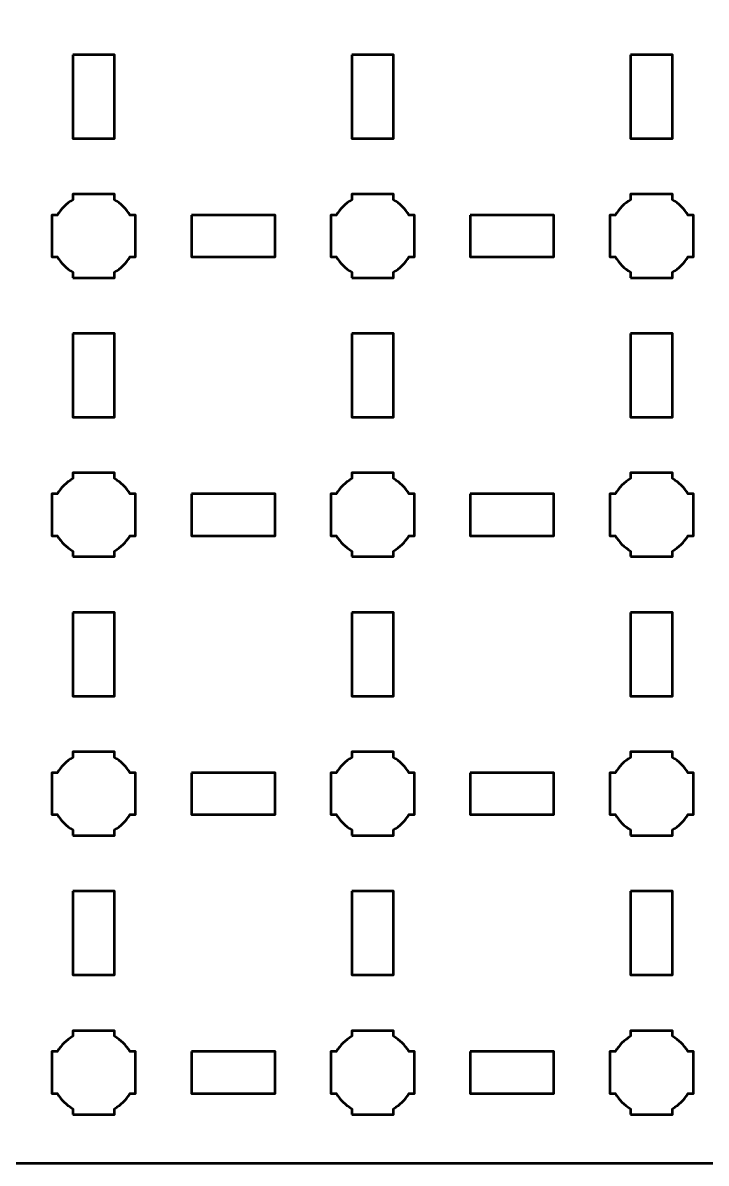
# Model space of a CAD drawing. Header units: centimetres. Extents: x -19.6 to 19.7, y -17.7 to 17.7.
# Drawn here: x 10.49 to 15.39, y -17.65 to -9.47 of the extents above; entities that cross this region are included whole.
import ezdxf

# ---------------------------------------------------------------- set-up
doc = ezdxf.new("R2010")
doc.units = ezdxf.units.CM
doc.header["$MEASUREMENT"] = 0
doc.layers.add('Layer 1', color=7, linetype='Continuous')

msp = doc.modelspace()

# ---------------------------------------------------------------- linework, layer by layer
at = {"layer": 'Layer 1', "lineweight": 53}
for points, knots in [([(-19.14991, 17.65006), (-19.14991, 17.65006), (19.15005, 17.65006), (19.15005, 17.65006), (19.15005, 17.65006), (19.42701, 17.65006), (19.65001, 17.42696), (19.65001, 17.14996), (19.65001, 17.14996), (19.65001, 17.14996), (19.65001, -17.14995), (19.65001, -17.14995), (19.65001, -17.14995), (19.65001, -17.42692), (19.42701, -17.65005), (19.15005, -17.65005), (19.15005, -17.65005), (19.15005, -17.65005), (-19.14991, -17.65005), (-19.14991, -17.65005), (-19.14991, -17.65005), (-19.42691, -17.65005), (-19.65, -17.42692), (-19.65, -17.14995), (-19.65, -17.14995), (-19.65, -17.14995), (-19.65, 17.14996), (-19.65, 17.14996), (-19.65, 17.14996), (-19.65, 17.42696), (-19.42691, 17.65006), (-19.14991, 17.65006)], [0, 0, 0, 0, 0.125, 0.125, 0.125, 0.125, 0.25, 0.25, 0.25, 0.25, 0.375, 0.375, 0.375, 0.375, 0.5, 0.5, 0.5, 0.5, 0.625, 0.625, 0.625, 0.625, 0.75, 0.75, 0.75, 0.75, 0.875, 0.875, 0.875, 0.875, 1, 1, 1, 1]), ([(10.84996, -9.69999), (10.84996, -9.69999), (11.14997, -9.69999), (11.14997, -9.69999), (11.14997, -9.69999), (11.14997, -9.69999), (11.14997, -10.29999), (11.14997, -10.29999), (11.14997, -10.29999), (11.14997, -10.29999), (10.84996, -10.29999), (10.84996, -10.29999), (10.84996, -10.29999), (10.84996, -10.29999), (10.84996, -9.69999), (10.84996, -9.69999)], [0, 0, 0, 0, 0.25, 0.25, 0.25, 0.25, 0.5, 0.5, 0.5, 0.5, 0.75, 0.75, 0.75, 0.75, 1, 1, 1, 1]), ([(12.85007, -9.69999), (12.85007, -9.69999), (13.15007, -9.69999), (13.15007, -9.69999), (13.15007, -9.69999), (13.15007, -9.69999), (13.15007, -10.29999), (13.15007, -10.29999), (13.15007, -10.29999), (13.15007, -10.29999), (12.85007, -10.29999), (12.85007, -10.29999), (12.85007, -10.29999), (12.85007, -10.29999), (12.85007, -9.69999), (12.85007, -9.69999)], [0, 0, 0, 0, 0.25, 0.25, 0.25, 0.25, 0.5, 0.5, 0.5, 0.5, 0.75, 0.75, 0.75, 0.75, 1, 1, 1, 1]), ([(14.85001, -9.69999), (14.85001, -9.69999), (15.15001, -9.69999), (15.15001, -9.69999), (15.15001, -9.69999), (15.15001, -9.69999), (15.15001, -10.29999), (15.15001, -10.29999), (15.15001, -10.29999), (15.15001, -10.29999), (14.85001, -10.29999), (14.85001, -10.29999), (14.85001, -10.29999), (14.85001, -10.29999), (14.85001, -9.69999), (14.85001, -9.69999)], [0, 0, 0, 0, 0.25, 0.25, 0.25, 0.25, 0.5, 0.5, 0.5, 0.5, 0.75, 0.75, 0.75, 0.75, 1, 1, 1, 1]), ([(10.84996, -11.29991), (10.84996, -11.29991), (10.84996, -11.2598), (10.84996, -11.2598), (10.84996, -11.2598), (10.80449, -11.23348), (10.76646, -11.19545), (10.74014, -11.14998), (10.74014, -11.14998), (10.74014, -11.14998), (10.70003, -11.14998), (10.70003, -11.14998), (10.70003, -11.14998), (10.70003, -11.14998), (10.70003, -10.9999), (10.70003, -10.9999), (10.70003, -10.9999), (10.70003, -10.9999), (10.70003, -10.84997), (10.70003, -10.84997), (10.70003, -10.84997), (10.70003, -10.84997), (10.74014, -10.84997), (10.74014, -10.84997), (10.74014, -10.84997), (10.76646, -10.80436), (10.80449, -10.76647), (10.84996, -10.74015), (10.84996, -10.74015), (10.84996, -10.74015), (10.84996, -10.6999), (10.84996, -10.6999), (10.84996, -10.6999), (10.84996, -10.6999), (11.00004, -10.6999), (11.00004, -10.6999), (11.00004, -10.6999), (11.00004, -10.6999), (11.14997, -10.6999), (11.14997, -10.6999), (11.14997, -10.6999), (11.14997, -10.6999), (11.14997, -10.74015), (11.14997, -10.74015), (11.14997, -10.74015), (11.19544, -10.76647), (11.23347, -10.80436), (11.25979, -10.84997), (11.25979, -10.84997), (11.25979, -10.84997), (11.30004, -10.84997), (11.30004, -10.84997), (11.30004, -10.84997), (11.30004, -10.84997), (11.30004, -10.9999), (11.30004, -10.9999), (11.30004, -10.9999), (11.30004, -10.9999), (11.30004, -11.14998), (11.30004, -11.14998), (11.30004, -11.14998), (11.30004, -11.14998), (11.25979, -11.14998), (11.25979, -11.14998), (11.25979, -11.14998), (11.23347, -11.19545), (11.19544, -11.23348), (11.14997, -11.2598), (11.14997, -11.2598), (11.14997, -11.2598), (11.14997, -11.29991), (11.14997, -11.29991), (11.14997, -11.29991), (11.14997, -11.29991), (11.00004, -11.29991), (11.00004, -11.29991), (11.00004, -11.29991), (11.00004, -11.29991), (10.84996, -11.29991), (10.84996, -11.29991)], [0, 0, 0, 0, 0.05, 0.05, 0.05, 0.05, 0.1, 0.1, 0.1, 0.1, 0.15, 0.15, 0.15, 0.15, 0.2, 0.2, 0.2, 0.2, 0.25, 0.25, 0.25, 0.25, 0.3, 0.3, 0.3, 0.3, 0.35, 0.35, 0.35, 0.35, 0.4, 0.4, 0.4, 0.4, 0.45, 0.45, 0.45, 0.45, 0.5, 0.5, 0.5, 0.5, 0.55, 0.55, 0.55, 0.55, 0.6, 0.6, 0.6, 0.6, 0.65, 0.65, 0.65, 0.65, 0.7, 0.7, 0.7, 0.7, 0.75, 0.75, 0.75, 0.75, 0.8, 0.8, 0.8, 0.8, 0.85, 0.85, 0.85, 0.85, 0.9, 0.9, 0.9, 0.9, 0.95, 0.95, 0.95, 0.95, 1, 1, 1, 1]), ([(12.84993, -11.29991), (12.84993, -11.29991), (12.84993, -11.2598), (12.84993, -11.2598), (12.84993, -11.2598), (12.80446, -11.23348), (12.76653, -11.19545), (12.74008, -11.14998), (12.74008, -11.14998), (12.74008, -11.14998), (12.7, -11.14998), (12.7, -11.14998), (12.7, -11.14998), (12.7, -11.14998), (12.7, -10.9999), (12.7, -10.9999), (12.7, -10.9999), (12.7, -10.9999), (12.7, -10.84997), (12.7, -10.84997), (12.7, -10.84997), (12.7, -10.84997), (12.74008, -10.84997), (12.74008, -10.84997), (12.74008, -10.84997), (12.76653, -10.80436), (12.80446, -10.76647), (12.84993, -10.74015), (12.84993, -10.74015), (12.84993, -10.74015), (12.84993, -10.6999), (12.84993, -10.6999), (12.84993, -10.6999), (12.84993, -10.6999), (13, -10.6999), (13, -10.6999), (13, -10.6999), (13, -10.6999), (13.14993, -10.6999), (13.14993, -10.6999), (13.14993, -10.6999), (13.14993, -10.6999), (13.14993, -10.74015), (13.14993, -10.74015), (13.14993, -10.74015), (13.19555, -10.76647), (13.23344, -10.80436), (13.25975, -10.84997), (13.25975, -10.84997), (13.25975, -10.84997), (13.30001, -10.84997), (13.30001, -10.84997), (13.30001, -10.84997), (13.30001, -10.84997), (13.30001, -10.9999), (13.30001, -10.9999), (13.30001, -10.9999), (13.30001, -10.9999), (13.30001, -11.14998), (13.30001, -11.14998), (13.30001, -11.14998), (13.30001, -11.14998), (13.25975, -11.14998), (13.25975, -11.14998), (13.25975, -11.14998), (13.23344, -11.19545), (13.19555, -11.23348), (13.14993, -11.2598), (13.14993, -11.2598), (13.14993, -11.2598), (13.14993, -11.29991), (13.14993, -11.29991), (13.14993, -11.29991), (13.14993, -11.29991), (13, -11.29991), (13, -11.29991), (13, -11.29991), (13, -11.29991), (12.84993, -11.29991), (12.84993, -11.29991)], [0, 0, 0, 0, 0.05, 0.05, 0.05, 0.05, 0.1, 0.1, 0.1, 0.1, 0.15, 0.15, 0.15, 0.15, 0.2, 0.2, 0.2, 0.2, 0.25, 0.25, 0.25, 0.25, 0.3, 0.3, 0.3, 0.3, 0.35, 0.35, 0.35, 0.35, 0.4, 0.4, 0.4, 0.4, 0.45, 0.45, 0.45, 0.45, 0.5, 0.5, 0.5, 0.5, 0.55, 0.55, 0.55, 0.55, 0.6, 0.6, 0.6, 0.6, 0.65, 0.65, 0.65, 0.65, 0.7, 0.7, 0.7, 0.7, 0.75, 0.75, 0.75, 0.75, 0.8, 0.8, 0.8, 0.8, 0.85, 0.85, 0.85, 0.85, 0.9, 0.9, 0.9, 0.9, 0.95, 0.95, 0.95, 0.95, 1, 1, 1, 1]), ([(14.85001, -11.29991), (14.85001, -11.29991), (14.85001, -11.2598), (14.85001, -11.2598), (14.85001, -11.2598), (14.80439, -11.23348), (14.7665, -11.19545), (14.74019, -11.14998), (14.74019, -11.14998), (14.74019, -11.14998), (14.69993, -11.14998), (14.69993, -11.14998), (14.69993, -11.14998), (14.69993, -11.14998), (14.69993, -10.9999), (14.69993, -10.9999), (14.69993, -10.9999), (14.69993, -10.9999), (14.69993, -10.84997), (14.69993, -10.84997), (14.69993, -10.84997), (14.69993, -10.84997), (14.74019, -10.84997), (14.74019, -10.84997), (14.74019, -10.84997), (14.7665, -10.80436), (14.80439, -10.76647), (14.85001, -10.74015), (14.85001, -10.74015), (14.85001, -10.74015), (14.85001, -10.6999), (14.85001, -10.6999), (14.85001, -10.6999), (14.85001, -10.6999), (14.99994, -10.6999), (14.99994, -10.6999), (14.99994, -10.6999), (14.99994, -10.6999), (15.15001, -10.6999), (15.15001, -10.6999), (15.15001, -10.6999), (15.15001, -10.6999), (15.15001, -10.74015), (15.15001, -10.74015), (15.15001, -10.74015), (15.19548, -10.76647), (15.23351, -10.80436), (15.25983, -10.84997), (15.25983, -10.84997), (15.25983, -10.84997), (15.29994, -10.84997), (15.29994, -10.84997), (15.29994, -10.84997), (15.29994, -10.84997), (15.29994, -10.9999), (15.29994, -10.9999), (15.29994, -10.9999), (15.29994, -10.9999), (15.29994, -11.14998), (15.29994, -11.14998), (15.29994, -11.14998), (15.29994, -11.14998), (15.25983, -11.14998), (15.25983, -11.14998), (15.25983, -11.14998), (15.23351, -11.19545), (15.19548, -11.23348), (15.15001, -11.2598), (15.15001, -11.2598), (15.15001, -11.2598), (15.15001, -11.29991), (15.15001, -11.29991), (15.15001, -11.29991), (15.15001, -11.29991), (14.99994, -11.29991), (14.99994, -11.29991), (14.99994, -11.29991), (14.99994, -11.29991), (14.85001, -11.29991), (14.85001, -11.29991)], [0, 0, 0, 0, 0.05, 0.05, 0.05, 0.05, 0.1, 0.1, 0.1, 0.1, 0.15, 0.15, 0.15, 0.15, 0.2, 0.2, 0.2, 0.2, 0.25, 0.25, 0.25, 0.25, 0.3, 0.3, 0.3, 0.3, 0.35, 0.35, 0.35, 0.35, 0.4, 0.4, 0.4, 0.4, 0.45, 0.45, 0.45, 0.45, 0.5, 0.5, 0.5, 0.5, 0.55, 0.55, 0.55, 0.55, 0.6, 0.6, 0.6, 0.6, 0.65, 0.65, 0.65, 0.65, 0.7, 0.7, 0.7, 0.7, 0.75, 0.75, 0.75, 0.75, 0.8, 0.8, 0.8, 0.8, 0.85, 0.85, 0.85, 0.85, 0.9, 0.9, 0.9, 0.9, 0.95, 0.95, 0.95, 0.95, 1, 1, 1, 1]), ([(11.70009, -10.84997), (11.70009, -10.84997), (12.30009, -10.84997), (12.30009, -10.84997), (12.30009, -10.84997), (12.30009, -10.84997), (12.30009, -11.14998), (12.30009, -11.14998), (12.30009, -11.14998), (12.30009, -11.14998), (11.70009, -11.14998), (11.70009, -11.14998), (11.70009, -11.14998), (11.70009, -11.14998), (11.70009, -10.84997), (11.70009, -10.84997)], [0, 0, 0, 0, 0.25, 0.25, 0.25, 0.25, 0.5, 0.5, 0.5, 0.5, 0.75, 0.75, 0.75, 0.75, 1, 1, 1, 1]), ([(13.70002, -10.84997), (13.70002, -10.84997), (14.30002, -10.84997), (14.30002, -10.84997), (14.30002, -10.84997), (14.30002, -10.84997), (14.30002, -11.14998), (14.30002, -11.14998), (14.30002, -11.14998), (14.30002, -11.14998), (13.70002, -11.14998), (13.70002, -11.14998), (13.70002, -11.14998), (13.70002, -11.14998), (13.70002, -10.84997), (13.70002, -10.84997)], [0, 0, 0, 0, 0.25, 0.25, 0.25, 0.25, 0.5, 0.5, 0.5, 0.5, 0.75, 0.75, 0.75, 0.75, 1, 1, 1, 1]), ([(10.84996, -11.69996), (10.84996, -11.69996), (11.14997, -11.69996), (11.14997, -11.69996), (11.14997, -11.69996), (11.14997, -11.69996), (11.14997, -12.29996), (11.14997, -12.29996), (11.14997, -12.29996), (11.14997, -12.29996), (10.84996, -12.29996), (10.84996, -12.29996), (10.84996, -12.29996), (10.84996, -12.29996), (10.84996, -11.69996), (10.84996, -11.69996)], [0, 0, 0, 0, 0.25, 0.25, 0.25, 0.25, 0.5, 0.5, 0.5, 0.5, 0.75, 0.75, 0.75, 0.75, 1, 1, 1, 1]), ([(12.85007, -11.69996), (12.85007, -11.69996), (13.15007, -11.69996), (13.15007, -11.69996), (13.15007, -11.69996), (13.15007, -11.69996), (13.15007, -12.29996), (13.15007, -12.29996), (13.15007, -12.29996), (13.15007, -12.29996), (12.85007, -12.29996), (12.85007, -12.29996), (12.85007, -12.29996), (12.85007, -12.29996), (12.85007, -11.69996), (12.85007, -11.69996)], [0, 0, 0, 0, 0.25, 0.25, 0.25, 0.25, 0.5, 0.5, 0.5, 0.5, 0.75, 0.75, 0.75, 0.75, 1, 1, 1, 1]), ([(14.85001, -11.69996), (14.85001, -11.69996), (15.15001, -11.69996), (15.15001, -11.69996), (15.15001, -11.69996), (15.15001, -11.69996), (15.15001, -12.29996), (15.15001, -12.29996), (15.15001, -12.29996), (15.15001, -12.29996), (14.85001, -12.29996), (14.85001, -12.29996), (14.85001, -12.29996), (14.85001, -12.29996), (14.85001, -11.69996), (14.85001, -11.69996)], [0, 0, 0, 0, 0.25, 0.25, 0.25, 0.25, 0.5, 0.5, 0.5, 0.5, 0.75, 0.75, 0.75, 0.75, 1, 1, 1, 1]), ([(10.84996, -13.29998), (10.84996, -13.29998), (10.84996, -13.25973), (10.84996, -13.25973), (10.84996, -13.25973), (10.80449, -13.23341), (10.76646, -13.19538), (10.74014, -13.14991), (10.74014, -13.14991), (10.74014, -13.14991), (10.70003, -13.14991), (10.70003, -13.14991), (10.70003, -13.14991), (10.70003, -13.14991), (10.70003, -12.99998), (10.70003, -12.99998), (10.70003, -12.99998), (10.70003, -12.99998), (10.70003, -12.84991), (10.70003, -12.84991), (10.70003, -12.84991), (10.70003, -12.84991), (10.74014, -12.84991), (10.74014, -12.84991), (10.74014, -12.84991), (10.76646, -12.80443), (10.80449, -12.7664), (10.84996, -12.74009), (10.84996, -12.74009), (10.84996, -12.74009), (10.84996, -12.69998), (10.84996, -12.69998), (10.84996, -12.69998), (10.84996, -12.69998), (11.00004, -12.69998), (11.00004, -12.69998), (11.00004, -12.69998), (11.00004, -12.69998), (11.14997, -12.69998), (11.14997, -12.69998), (11.14997, -12.69998), (11.14997, -12.69998), (11.14997, -12.74009), (11.14997, -12.74009), (11.14997, -12.74009), (11.19544, -12.7664), (11.23347, -12.80443), (11.25979, -12.84991), (11.25979, -12.84991), (11.25979, -12.84991), (11.30004, -12.84991), (11.30004, -12.84991), (11.30004, -12.84991), (11.30004, -12.84991), (11.30004, -12.99998), (11.30004, -12.99998), (11.30004, -12.99998), (11.30004, -12.99998), (11.30004, -13.14991), (11.30004, -13.14991), (11.30004, -13.14991), (11.30004, -13.14991), (11.25979, -13.14991), (11.25979, -13.14991), (11.25979, -13.14991), (11.23347, -13.19538), (11.19544, -13.23341), (11.14997, -13.25973), (11.14997, -13.25973), (11.14997, -13.25973), (11.14997, -13.29998), (11.14997, -13.29998), (11.14997, -13.29998), (11.14997, -13.29998), (11.00004, -13.29998), (11.00004, -13.29998), (11.00004, -13.29998), (11.00004, -13.29998), (10.84996, -13.29998), (10.84996, -13.29998)], [0, 0, 0, 0, 0.05, 0.05, 0.05, 0.05, 0.1, 0.1, 0.1, 0.1, 0.15, 0.15, 0.15, 0.15, 0.2, 0.2, 0.2, 0.2, 0.25, 0.25, 0.25, 0.25, 0.3, 0.3, 0.3, 0.3, 0.35, 0.35, 0.35, 0.35, 0.4, 0.4, 0.4, 0.4, 0.45, 0.45, 0.45, 0.45, 0.5, 0.5, 0.5, 0.5, 0.55, 0.55, 0.55, 0.55, 0.6, 0.6, 0.6, 0.6, 0.65, 0.65, 0.65, 0.65, 0.7, 0.7, 0.7, 0.7, 0.75, 0.75, 0.75, 0.75, 0.8, 0.8, 0.8, 0.8, 0.85, 0.85, 0.85, 0.85, 0.9, 0.9, 0.9, 0.9, 0.95, 0.95, 0.95, 0.95, 1, 1, 1, 1]), ([(12.84993, -13.29998), (12.84993, -13.29998), (12.84993, -13.25973), (12.84993, -13.25973), (12.84993, -13.25973), (12.80446, -13.23341), (12.76653, -13.19538), (12.74008, -13.14991), (12.74008, -13.14991), (12.74008, -13.14991), (12.7, -13.14991), (12.7, -13.14991), (12.7, -13.14991), (12.7, -13.14991), (12.7, -12.99998), (12.7, -12.99998), (12.7, -12.99998), (12.7, -12.99998), (12.7, -12.84991), (12.7, -12.84991), (12.7, -12.84991), (12.7, -12.84991), (12.74008, -12.84991), (12.74008, -12.84991), (12.74008, -12.84991), (12.76653, -12.80443), (12.80446, -12.7664), (12.84993, -12.74009), (12.84993, -12.74009), (12.84993, -12.74009), (12.84993, -12.69998), (12.84993, -12.69998), (12.84993, -12.69998), (12.84993, -12.69998), (13, -12.69998), (13, -12.69998), (13, -12.69998), (13, -12.69998), (13.14993, -12.69998), (13.14993, -12.69998), (13.14993, -12.69998), (13.14993, -12.69998), (13.14993, -12.74009), (13.14993, -12.74009), (13.14993, -12.74009), (13.19555, -12.7664), (13.23344, -12.80443), (13.25975, -12.84991), (13.25975, -12.84991), (13.25975, -12.84991), (13.30001, -12.84991), (13.30001, -12.84991), (13.30001, -12.84991), (13.30001, -12.84991), (13.30001, -12.99998), (13.30001, -12.99998), (13.30001, -12.99998), (13.30001, -12.99998), (13.30001, -13.14991), (13.30001, -13.14991), (13.30001, -13.14991), (13.30001, -13.14991), (13.25975, -13.14991), (13.25975, -13.14991), (13.25975, -13.14991), (13.23344, -13.19538), (13.19555, -13.23341), (13.14993, -13.25973), (13.14993, -13.25973), (13.14993, -13.25973), (13.14993, -13.29998), (13.14993, -13.29998), (13.14993, -13.29998), (13.14993, -13.29998), (13, -13.29998), (13, -13.29998), (13, -13.29998), (13, -13.29998), (12.84993, -13.29998), (12.84993, -13.29998)], [0, 0, 0, 0, 0.05, 0.05, 0.05, 0.05, 0.1, 0.1, 0.1, 0.1, 0.15, 0.15, 0.15, 0.15, 0.2, 0.2, 0.2, 0.2, 0.25, 0.25, 0.25, 0.25, 0.3, 0.3, 0.3, 0.3, 0.35, 0.35, 0.35, 0.35, 0.4, 0.4, 0.4, 0.4, 0.45, 0.45, 0.45, 0.45, 0.5, 0.5, 0.5, 0.5, 0.55, 0.55, 0.55, 0.55, 0.6, 0.6, 0.6, 0.6, 0.65, 0.65, 0.65, 0.65, 0.7, 0.7, 0.7, 0.7, 0.75, 0.75, 0.75, 0.75, 0.8, 0.8, 0.8, 0.8, 0.85, 0.85, 0.85, 0.85, 0.9, 0.9, 0.9, 0.9, 0.95, 0.95, 0.95, 0.95, 1, 1, 1, 1]), ([(14.85001, -13.29998), (14.85001, -13.29998), (14.85001, -13.25973), (14.85001, -13.25973), (14.85001, -13.25973), (14.80439, -13.23341), (14.7665, -13.19538), (14.74019, -13.14991), (14.74019, -13.14991), (14.74019, -13.14991), (14.69993, -13.14991), (14.69993, -13.14991), (14.69993, -13.14991), (14.69993, -13.14991), (14.69993, -12.99998), (14.69993, -12.99998), (14.69993, -12.99998), (14.69993, -12.99998), (14.69993, -12.84991), (14.69993, -12.84991), (14.69993, -12.84991), (14.69993, -12.84991), (14.74019, -12.84991), (14.74019, -12.84991), (14.74019, -12.84991), (14.7665, -12.80443), (14.80439, -12.7664), (14.85001, -12.74009), (14.85001, -12.74009), (14.85001, -12.74009), (14.85001, -12.69998), (14.85001, -12.69998), (14.85001, -12.69998), (14.85001, -12.69998), (14.99994, -12.69998), (14.99994, -12.69998), (14.99994, -12.69998), (14.99994, -12.69998), (15.15001, -12.69998), (15.15001, -12.69998), (15.15001, -12.69998), (15.15001, -12.69998), (15.15001, -12.74009), (15.15001, -12.74009), (15.15001, -12.74009), (15.19548, -12.7664), (15.23351, -12.80443), (15.25983, -12.84991), (15.25983, -12.84991), (15.25983, -12.84991), (15.29994, -12.84991), (15.29994, -12.84991), (15.29994, -12.84991), (15.29994, -12.84991), (15.29994, -12.99998), (15.29994, -12.99998), (15.29994, -12.99998), (15.29994, -12.99998), (15.29994, -13.14991), (15.29994, -13.14991), (15.29994, -13.14991), (15.29994, -13.14991), (15.25983, -13.14991), (15.25983, -13.14991), (15.25983, -13.14991), (15.23351, -13.19538), (15.19548, -13.23341), (15.15001, -13.25973), (15.15001, -13.25973), (15.15001, -13.25973), (15.15001, -13.29998), (15.15001, -13.29998), (15.15001, -13.29998), (15.15001, -13.29998), (14.99994, -13.29998), (14.99994, -13.29998), (14.99994, -13.29998), (14.99994, -13.29998), (14.85001, -13.29998), (14.85001, -13.29998)], [0, 0, 0, 0, 0.05, 0.05, 0.05, 0.05, 0.1, 0.1, 0.1, 0.1, 0.15, 0.15, 0.15, 0.15, 0.2, 0.2, 0.2, 0.2, 0.25, 0.25, 0.25, 0.25, 0.3, 0.3, 0.3, 0.3, 0.35, 0.35, 0.35, 0.35, 0.4, 0.4, 0.4, 0.4, 0.45, 0.45, 0.45, 0.45, 0.5, 0.5, 0.5, 0.5, 0.55, 0.55, 0.55, 0.55, 0.6, 0.6, 0.6, 0.6, 0.65, 0.65, 0.65, 0.65, 0.7, 0.7, 0.7, 0.7, 0.75, 0.75, 0.75, 0.75, 0.8, 0.8, 0.8, 0.8, 0.85, 0.85, 0.85, 0.85, 0.9, 0.9, 0.9, 0.9, 0.95, 0.95, 0.95, 0.95, 1, 1, 1, 1]), ([(11.70009, -12.84991), (11.70009, -12.84991), (12.30009, -12.84991), (12.30009, -12.84991), (12.30009, -12.84991), (12.30009, -12.84991), (12.30009, -13.14991), (12.30009, -13.14991), (12.30009, -13.14991), (12.30009, -13.14991), (11.70009, -13.14991), (11.70009, -13.14991), (11.70009, -13.14991), (11.70009, -13.14991), (11.70009, -12.84991), (11.70009, -12.84991)], [0, 0, 0, 0, 0.25, 0.25, 0.25, 0.25, 0.5, 0.5, 0.5, 0.5, 0.75, 0.75, 0.75, 0.75, 1, 1, 1, 1]), ([(13.70002, -12.84991), (13.70002, -12.84991), (14.30002, -12.84991), (14.30002, -12.84991), (14.30002, -12.84991), (14.30002, -12.84991), (14.30002, -13.14991), (14.30002, -13.14991), (14.30002, -13.14991), (14.30002, -13.14991), (13.70002, -13.14991), (13.70002, -13.14991), (13.70002, -13.14991), (13.70002, -13.14991), (13.70002, -12.84991), (13.70002, -12.84991)], [0, 0, 0, 0, 0.25, 0.25, 0.25, 0.25, 0.5, 0.5, 0.5, 0.5, 0.75, 0.75, 0.75, 0.75, 1, 1, 1, 1]), ([(10.84996, -13.70003), (10.84996, -13.70003), (11.14997, -13.70003), (11.14997, -13.70003), (11.14997, -13.70003), (11.14997, -13.70003), (11.14997, -14.30003), (11.14997, -14.30003), (11.14997, -14.30003), (11.14997, -14.30003), (10.84996, -14.30003), (10.84996, -14.30003), (10.84996, -14.30003), (10.84996, -14.30003), (10.84996, -13.70003), (10.84996, -13.70003)], [0, 0, 0, 0, 0.25, 0.25, 0.25, 0.25, 0.5, 0.5, 0.5, 0.5, 0.75, 0.75, 0.75, 0.75, 1, 1, 1, 1]), ([(12.85007, -13.70003), (12.85007, -13.70003), (13.15007, -13.70003), (13.15007, -13.70003), (13.15007, -13.70003), (13.15007, -13.70003), (13.15007, -14.30003), (13.15007, -14.30003), (13.15007, -14.30003), (13.15007, -14.30003), (12.85007, -14.30003), (12.85007, -14.30003), (12.85007, -14.30003), (12.85007, -14.30003), (12.85007, -13.70003), (12.85007, -13.70003)], [0, 0, 0, 0, 0.25, 0.25, 0.25, 0.25, 0.5, 0.5, 0.5, 0.5, 0.75, 0.75, 0.75, 0.75, 1, 1, 1, 1]), ([(14.85001, -13.70003), (14.85001, -13.70003), (15.15001, -13.70003), (15.15001, -13.70003), (15.15001, -13.70003), (15.15001, -13.70003), (15.15001, -14.30003), (15.15001, -14.30003), (15.15001, -14.30003), (15.15001, -14.30003), (14.85001, -14.30003), (14.85001, -14.30003), (14.85001, -14.30003), (14.85001, -14.30003), (14.85001, -13.70003), (14.85001, -13.70003)], [0, 0, 0, 0, 0.25, 0.25, 0.25, 0.25, 0.5, 0.5, 0.5, 0.5, 0.75, 0.75, 0.75, 0.75, 1, 1, 1, 1]), ([(10.84996, -15.29995), (10.84996, -15.29995), (10.84996, -15.25984), (10.84996, -15.25984), (10.84996, -15.25984), (10.80449, -15.23338), (10.76646, -15.19549), (10.74014, -15.14988), (10.74014, -15.14988), (10.74014, -15.14988), (10.70003, -15.14988), (10.70003, -15.14988), (10.70003, -15.14988), (10.70003, -15.14988), (10.70003, -14.99995), (10.70003, -14.99995), (10.70003, -14.99995), (10.70003, -14.99995), (10.70003, -14.84987), (10.70003, -14.84987), (10.70003, -14.84987), (10.70003, -14.84987), (10.74014, -14.84987), (10.74014, -14.84987), (10.74014, -14.84987), (10.76646, -14.8044), (10.80449, -14.76637), (10.84996, -14.74002), (10.84996, -14.74002), (10.84996, -14.74002), (10.84996, -14.69994), (10.84996, -14.69994), (10.84996, -14.69994), (10.84996, -14.69994), (11.00004, -14.69994), (11.00004, -14.69994), (11.00004, -14.69994), (11.00004, -14.69994), (11.14997, -14.69994), (11.14997, -14.69994), (11.14997, -14.69994), (11.14997, -14.69994), (11.14997, -14.74002), (11.14997, -14.74002), (11.14997, -14.74002), (11.19544, -14.76637), (11.23347, -14.8044), (11.25979, -14.84987), (11.25979, -14.84987), (11.25979, -14.84987), (11.30004, -14.84987), (11.30004, -14.84987), (11.30004, -14.84987), (11.30004, -14.84987), (11.30004, -14.99995), (11.30004, -14.99995), (11.30004, -14.99995), (11.30004, -14.99995), (11.30004, -15.14988), (11.30004, -15.14988), (11.30004, -15.14988), (11.30004, -15.14988), (11.25979, -15.14988), (11.25979, -15.14988), (11.25979, -15.14988), (11.23347, -15.19549), (11.19544, -15.23338), (11.14997, -15.25984), (11.14997, -15.25984), (11.14997, -15.25984), (11.14997, -15.29995), (11.14997, -15.29995), (11.14997, -15.29995), (11.14997, -15.29995), (11.00004, -15.29995), (11.00004, -15.29995), (11.00004, -15.29995), (11.00004, -15.29995), (10.84996, -15.29995), (10.84996, -15.29995)], [0, 0, 0, 0, 0.05, 0.05, 0.05, 0.05, 0.1, 0.1, 0.1, 0.1, 0.15, 0.15, 0.15, 0.15, 0.2, 0.2, 0.2, 0.2, 0.25, 0.25, 0.25, 0.25, 0.3, 0.3, 0.3, 0.3, 0.35, 0.35, 0.35, 0.35, 0.4, 0.4, 0.4, 0.4, 0.45, 0.45, 0.45, 0.45, 0.5, 0.5, 0.5, 0.5, 0.55, 0.55, 0.55, 0.55, 0.6, 0.6, 0.6, 0.6, 0.65, 0.65, 0.65, 0.65, 0.7, 0.7, 0.7, 0.7, 0.75, 0.75, 0.75, 0.75, 0.8, 0.8, 0.8, 0.8, 0.85, 0.85, 0.85, 0.85, 0.9, 0.9, 0.9, 0.9, 0.95, 0.95, 0.95, 0.95, 1, 1, 1, 1]), ([(12.84993, -15.29995), (12.84993, -15.29995), (12.84993, -15.25984), (12.84993, -15.25984), (12.84993, -15.25984), (12.80446, -15.23338), (12.76653, -15.19549), (12.74008, -15.14988), (12.74008, -15.14988), (12.74008, -15.14988), (12.7, -15.14988), (12.7, -15.14988), (12.7, -15.14988), (12.7, -15.14988), (12.7, -14.99995), (12.7, -14.99995), (12.7, -14.99995), (12.7, -14.99995), (12.7, -14.84987), (12.7, -14.84987), (12.7, -14.84987), (12.7, -14.84987), (12.74008, -14.84987), (12.74008, -14.84987), (12.74008, -14.84987), (12.76653, -14.8044), (12.80446, -14.76637), (12.84993, -14.74002), (12.84993, -14.74002), (12.84993, -14.74002), (12.84993, -14.69994), (12.84993, -14.69994), (12.84993, -14.69994), (12.84993, -14.69994), (13, -14.69994), (13, -14.69994), (13, -14.69994), (13, -14.69994), (13.14993, -14.69994), (13.14993, -14.69994), (13.14993, -14.69994), (13.14993, -14.69994), (13.14993, -14.74002), (13.14993, -14.74002), (13.14993, -14.74002), (13.19555, -14.76637), (13.23344, -14.8044), (13.25975, -14.84987), (13.25975, -14.84987), (13.25975, -14.84987), (13.30001, -14.84987), (13.30001, -14.84987), (13.30001, -14.84987), (13.30001, -14.84987), (13.30001, -14.99995), (13.30001, -14.99995), (13.30001, -14.99995), (13.30001, -14.99995), (13.30001, -15.14988), (13.30001, -15.14988), (13.30001, -15.14988), (13.30001, -15.14988), (13.25975, -15.14988), (13.25975, -15.14988), (13.25975, -15.14988), (13.23344, -15.19549), (13.19555, -15.23338), (13.14993, -15.25984), (13.14993, -15.25984), (13.14993, -15.25984), (13.14993, -15.29995), (13.14993, -15.29995), (13.14993, -15.29995), (13.14993, -15.29995), (13, -15.29995), (13, -15.29995), (13, -15.29995), (13, -15.29995), (12.84993, -15.29995), (12.84993, -15.29995)], [0, 0, 0, 0, 0.05, 0.05, 0.05, 0.05, 0.1, 0.1, 0.1, 0.1, 0.15, 0.15, 0.15, 0.15, 0.2, 0.2, 0.2, 0.2, 0.25, 0.25, 0.25, 0.25, 0.3, 0.3, 0.3, 0.3, 0.35, 0.35, 0.35, 0.35, 0.4, 0.4, 0.4, 0.4, 0.45, 0.45, 0.45, 0.45, 0.5, 0.5, 0.5, 0.5, 0.55, 0.55, 0.55, 0.55, 0.6, 0.6, 0.6, 0.6, 0.65, 0.65, 0.65, 0.65, 0.7, 0.7, 0.7, 0.7, 0.75, 0.75, 0.75, 0.75, 0.8, 0.8, 0.8, 0.8, 0.85, 0.85, 0.85, 0.85, 0.9, 0.9, 0.9, 0.9, 0.95, 0.95, 0.95, 0.95, 1, 1, 1, 1]), ([(14.85001, -15.29995), (14.85001, -15.29995), (14.85001, -15.25984), (14.85001, -15.25984), (14.85001, -15.25984), (14.80439, -15.23338), (14.7665, -15.19549), (14.74019, -15.14988), (14.74019, -15.14988), (14.74019, -15.14988), (14.69993, -15.14988), (14.69993, -15.14988), (14.69993, -15.14988), (14.69993, -15.14988), (14.69993, -14.99995), (14.69993, -14.99995), (14.69993, -14.99995), (14.69993, -14.99995), (14.69993, -14.84987), (14.69993, -14.84987), (14.69993, -14.84987), (14.69993, -14.84987), (14.74019, -14.84987), (14.74019, -14.84987), (14.74019, -14.84987), (14.7665, -14.8044), (14.80439, -14.76637), (14.85001, -14.74002), (14.85001, -14.74002), (14.85001, -14.74002), (14.85001, -14.69994), (14.85001, -14.69994), (14.85001, -14.69994), (14.85001, -14.69994), (14.99994, -14.69994), (14.99994, -14.69994), (14.99994, -14.69994), (14.99994, -14.69994), (15.15001, -14.69994), (15.15001, -14.69994), (15.15001, -14.69994), (15.15001, -14.69994), (15.15001, -14.74002), (15.15001, -14.74002), (15.15001, -14.74002), (15.19548, -14.76637), (15.23351, -14.8044), (15.25983, -14.84987), (15.25983, -14.84987), (15.25983, -14.84987), (15.29994, -14.84987), (15.29994, -14.84987), (15.29994, -14.84987), (15.29994, -14.84987), (15.29994, -14.99995), (15.29994, -14.99995), (15.29994, -14.99995), (15.29994, -14.99995), (15.29994, -15.14988), (15.29994, -15.14988), (15.29994, -15.14988), (15.29994, -15.14988), (15.25983, -15.14988), (15.25983, -15.14988), (15.25983, -15.14988), (15.23351, -15.19549), (15.19548, -15.23338), (15.15001, -15.25984), (15.15001, -15.25984), (15.15001, -15.25984), (15.15001, -15.29995), (15.15001, -15.29995), (15.15001, -15.29995), (15.15001, -15.29995), (14.99994, -15.29995), (14.99994, -15.29995), (14.99994, -15.29995), (14.99994, -15.29995), (14.85001, -15.29995), (14.85001, -15.29995)], [0, 0, 0, 0, 0.05, 0.05, 0.05, 0.05, 0.1, 0.1, 0.1, 0.1, 0.15, 0.15, 0.15, 0.15, 0.2, 0.2, 0.2, 0.2, 0.25, 0.25, 0.25, 0.25, 0.3, 0.3, 0.3, 0.3, 0.35, 0.35, 0.35, 0.35, 0.4, 0.4, 0.4, 0.4, 0.45, 0.45, 0.45, 0.45, 0.5, 0.5, 0.5, 0.5, 0.55, 0.55, 0.55, 0.55, 0.6, 0.6, 0.6, 0.6, 0.65, 0.65, 0.65, 0.65, 0.7, 0.7, 0.7, 0.7, 0.75, 0.75, 0.75, 0.75, 0.8, 0.8, 0.8, 0.8, 0.85, 0.85, 0.85, 0.85, 0.9, 0.9, 0.9, 0.9, 0.95, 0.95, 0.95, 0.95, 1, 1, 1, 1]), ([(11.70009, -14.85001), (11.70009, -14.85001), (12.30009, -14.85001), (12.30009, -14.85001), (12.30009, -14.85001), (12.30009, -14.85001), (12.30009, -15.15002), (12.30009, -15.15002), (12.30009, -15.15002), (12.30009, -15.15002), (11.70009, -15.15002), (11.70009, -15.15002), (11.70009, -15.15002), (11.70009, -15.15002), (11.70009, -14.85001), (11.70009, -14.85001)], [0, 0, 0, 0, 0.25, 0.25, 0.25, 0.25, 0.5, 0.5, 0.5, 0.5, 0.75, 0.75, 0.75, 0.75, 1, 1, 1, 1]), ([(13.70002, -14.85001), (13.70002, -14.85001), (14.30002, -14.85001), (14.30002, -14.85001), (14.30002, -14.85001), (14.30002, -14.85001), (14.30002, -15.15002), (14.30002, -15.15002), (14.30002, -15.15002), (14.30002, -15.15002), (13.70002, -15.15002), (13.70002, -15.15002), (13.70002, -15.15002), (13.70002, -15.15002), (13.70002, -14.85001), (13.70002, -14.85001)], [0, 0, 0, 0, 0.25, 0.25, 0.25, 0.25, 0.5, 0.5, 0.5, 0.5, 0.75, 0.75, 0.75, 0.75, 1, 1, 1, 1]), ([(10.84996, -15.69996), (10.84996, -15.69996), (11.14997, -15.69996), (11.14997, -15.69996), (11.14997, -15.69996), (11.14997, -15.69996), (11.14997, -16.29997), (11.14997, -16.29997), (11.14997, -16.29997), (11.14997, -16.29997), (10.84996, -16.29997), (10.84996, -16.29997), (10.84996, -16.29997), (10.84996, -16.29997), (10.84996, -15.69996), (10.84996, -15.69996)], [0, 0, 0, 0, 0.25, 0.25, 0.25, 0.25, 0.5, 0.5, 0.5, 0.5, 0.75, 0.75, 0.75, 0.75, 1, 1, 1, 1]), ([(12.85007, -15.69996), (12.85007, -15.69996), (13.15007, -15.69996), (13.15007, -15.69996), (13.15007, -15.69996), (13.15007, -15.69996), (13.15007, -16.29997), (13.15007, -16.29997), (13.15007, -16.29997), (13.15007, -16.29997), (12.85007, -16.29997), (12.85007, -16.29997), (12.85007, -16.29997), (12.85007, -16.29997), (12.85007, -15.69996), (12.85007, -15.69996)], [0, 0, 0, 0, 0.25, 0.25, 0.25, 0.25, 0.5, 0.5, 0.5, 0.5, 0.75, 0.75, 0.75, 0.75, 1, 1, 1, 1]), ([(14.85001, -15.69996), (14.85001, -15.69996), (15.15001, -15.69996), (15.15001, -15.69996), (15.15001, -15.69996), (15.15001, -15.69996), (15.15001, -16.29997), (15.15001, -16.29997), (15.15001, -16.29997), (15.15001, -16.29997), (14.85001, -16.29997), (14.85001, -16.29997), (14.85001, -16.29997), (14.85001, -16.29997), (14.85001, -15.69996), (14.85001, -15.69996)], [0, 0, 0, 0, 0.25, 0.25, 0.25, 0.25, 0.5, 0.5, 0.5, 0.5, 0.75, 0.75, 0.75, 0.75, 1, 1, 1, 1]), ([(10.84996, -17.29988), (10.84996, -17.29988), (10.84996, -17.25977), (10.84996, -17.25977), (10.84996, -17.25977), (10.80449, -17.23345), (10.76646, -17.19542), (10.74014, -17.14995), (10.74014, -17.14995), (10.74014, -17.14995), (10.70003, -17.14995), (10.70003, -17.14995), (10.70003, -17.14995), (10.70003, -17.14995), (10.70003, -16.99988), (10.70003, -16.99988), (10.70003, -16.99988), (10.70003, -16.99988), (10.70003, -16.84995), (10.70003, -16.84995), (10.70003, -16.84995), (10.70003, -16.84995), (10.74014, -16.84995), (10.74014, -16.84995), (10.74014, -16.84995), (10.76646, -16.80433), (10.80449, -16.76644), (10.84996, -16.74013), (10.84996, -16.74013), (10.84996, -16.74013), (10.84996, -16.69988), (10.84996, -16.69988), (10.84996, -16.69988), (10.84996, -16.69988), (11.00004, -16.69988), (11.00004, -16.69988), (11.00004, -16.69988), (11.00004, -16.69988), (11.14997, -16.69988), (11.14997, -16.69988), (11.14997, -16.69988), (11.14997, -16.69988), (11.14997, -16.74013), (11.14997, -16.74013), (11.14997, -16.74013), (11.19544, -16.76644), (11.23347, -16.80433), (11.25979, -16.84995), (11.25979, -16.84995), (11.25979, -16.84995), (11.30004, -16.84995), (11.30004, -16.84995), (11.30004, -16.84995), (11.30004, -16.84995), (11.30004, -16.99988), (11.30004, -16.99988), (11.30004, -16.99988), (11.30004, -16.99988), (11.30004, -17.14995), (11.30004, -17.14995), (11.30004, -17.14995), (11.30004, -17.14995), (11.25979, -17.14995), (11.25979, -17.14995), (11.25979, -17.14995), (11.23347, -17.19542), (11.19544, -17.23345), (11.14997, -17.25977), (11.14997, -17.25977), (11.14997, -17.25977), (11.14997, -17.29988), (11.14997, -17.29988), (11.14997, -17.29988), (11.14997, -17.29988), (11.00004, -17.29988), (11.00004, -17.29988), (11.00004, -17.29988), (11.00004, -17.29988), (10.84996, -17.29988), (10.84996, -17.29988)], [0, 0, 0, 0, 0.05, 0.05, 0.05, 0.05, 0.1, 0.1, 0.1, 0.1, 0.15, 0.15, 0.15, 0.15, 0.2, 0.2, 0.2, 0.2, 0.25, 0.25, 0.25, 0.25, 0.3, 0.3, 0.3, 0.3, 0.35, 0.35, 0.35, 0.35, 0.4, 0.4, 0.4, 0.4, 0.45, 0.45, 0.45, 0.45, 0.5, 0.5, 0.5, 0.5, 0.55, 0.55, 0.55, 0.55, 0.6, 0.6, 0.6, 0.6, 0.65, 0.65, 0.65, 0.65, 0.7, 0.7, 0.7, 0.7, 0.75, 0.75, 0.75, 0.75, 0.8, 0.8, 0.8, 0.8, 0.85, 0.85, 0.85, 0.85, 0.9, 0.9, 0.9, 0.9, 0.95, 0.95, 0.95, 0.95, 1, 1, 1, 1]), ([(12.84993, -17.29988), (12.84993, -17.29988), (12.84993, -17.25977), (12.84993, -17.25977), (12.84993, -17.25977), (12.80446, -17.23345), (12.76653, -17.19542), (12.74008, -17.14995), (12.74008, -17.14995), (12.74008, -17.14995), (12.7, -17.14995), (12.7, -17.14995), (12.7, -17.14995), (12.7, -17.14995), (12.7, -16.99988), (12.7, -16.99988), (12.7, -16.99988), (12.7, -16.99988), (12.7, -16.84995), (12.7, -16.84995), (12.7, -16.84995), (12.7, -16.84995), (12.74008, -16.84995), (12.74008, -16.84995), (12.74008, -16.84995), (12.76653, -16.80433), (12.80446, -16.76644), (12.84993, -16.74013), (12.84993, -16.74013), (12.84993, -16.74013), (12.84993, -16.69988), (12.84993, -16.69988), (12.84993, -16.69988), (12.84993, -16.69988), (13, -16.69988), (13, -16.69988), (13, -16.69988), (13, -16.69988), (13.14993, -16.69988), (13.14993, -16.69988), (13.14993, -16.69988), (13.14993, -16.69988), (13.14993, -16.74013), (13.14993, -16.74013), (13.14993, -16.74013), (13.19555, -16.76644), (13.23344, -16.80433), (13.25975, -16.84995), (13.25975, -16.84995), (13.25975, -16.84995), (13.30001, -16.84995), (13.30001, -16.84995), (13.30001, -16.84995), (13.30001, -16.84995), (13.30001, -16.99988), (13.30001, -16.99988), (13.30001, -16.99988), (13.30001, -16.99988), (13.30001, -17.14995), (13.30001, -17.14995), (13.30001, -17.14995), (13.30001, -17.14995), (13.25975, -17.14995), (13.25975, -17.14995), (13.25975, -17.14995), (13.23344, -17.19542), (13.19555, -17.23345), (13.14993, -17.25977), (13.14993, -17.25977), (13.14993, -17.25977), (13.14993, -17.29988), (13.14993, -17.29988), (13.14993, -17.29988), (13.14993, -17.29988), (13, -17.29988), (13, -17.29988), (13, -17.29988), (13, -17.29988), (12.84993, -17.29988), (12.84993, -17.29988)], [0, 0, 0, 0, 0.05, 0.05, 0.05, 0.05, 0.1, 0.1, 0.1, 0.1, 0.15, 0.15, 0.15, 0.15, 0.2, 0.2, 0.2, 0.2, 0.25, 0.25, 0.25, 0.25, 0.3, 0.3, 0.3, 0.3, 0.35, 0.35, 0.35, 0.35, 0.4, 0.4, 0.4, 0.4, 0.45, 0.45, 0.45, 0.45, 0.5, 0.5, 0.5, 0.5, 0.55, 0.55, 0.55, 0.55, 0.6, 0.6, 0.6, 0.6, 0.65, 0.65, 0.65, 0.65, 0.7, 0.7, 0.7, 0.7, 0.75, 0.75, 0.75, 0.75, 0.8, 0.8, 0.8, 0.8, 0.85, 0.85, 0.85, 0.85, 0.9, 0.9, 0.9, 0.9, 0.95, 0.95, 0.95, 0.95, 1, 1, 1, 1]), ([(14.85001, -17.29988), (14.85001, -17.29988), (14.85001, -17.25977), (14.85001, -17.25977), (14.85001, -17.25977), (14.80439, -17.23345), (14.7665, -17.19542), (14.74019, -17.14995), (14.74019, -17.14995), (14.74019, -17.14995), (14.69993, -17.14995), (14.69993, -17.14995), (14.69993, -17.14995), (14.69993, -17.14995), (14.69993, -16.99988), (14.69993, -16.99988), (14.69993, -16.99988), (14.69993, -16.99988), (14.69993, -16.84995), (14.69993, -16.84995), (14.69993, -16.84995), (14.69993, -16.84995), (14.74019, -16.84995), (14.74019, -16.84995), (14.74019, -16.84995), (14.7665, -16.80433), (14.80439, -16.76644), (14.85001, -16.74013), (14.85001, -16.74013), (14.85001, -16.74013), (14.85001, -16.69988), (14.85001, -16.69988), (14.85001, -16.69988), (14.85001, -16.69988), (14.99994, -16.69988), (14.99994, -16.69988), (14.99994, -16.69988), (14.99994, -16.69988), (15.15001, -16.69988), (15.15001, -16.69988), (15.15001, -16.69988), (15.15001, -16.69988), (15.15001, -16.74013), (15.15001, -16.74013), (15.15001, -16.74013), (15.19548, -16.76644), (15.23351, -16.80433), (15.25983, -16.84995), (15.25983, -16.84995), (15.25983, -16.84995), (15.29994, -16.84995), (15.29994, -16.84995), (15.29994, -16.84995), (15.29994, -16.84995), (15.29994, -16.99988), (15.29994, -16.99988), (15.29994, -16.99988), (15.29994, -16.99988), (15.29994, -17.14995), (15.29994, -17.14995), (15.29994, -17.14995), (15.29994, -17.14995), (15.25983, -17.14995), (15.25983, -17.14995), (15.25983, -17.14995), (15.23351, -17.19542), (15.19548, -17.23345), (15.15001, -17.25977), (15.15001, -17.25977), (15.15001, -17.25977), (15.15001, -17.29988), (15.15001, -17.29988), (15.15001, -17.29988), (15.15001, -17.29988), (14.99994, -17.29988), (14.99994, -17.29988), (14.99994, -17.29988), (14.99994, -17.29988), (14.85001, -17.29988), (14.85001, -17.29988)], [0, 0, 0, 0, 0.05, 0.05, 0.05, 0.05, 0.1, 0.1, 0.1, 0.1, 0.15, 0.15, 0.15, 0.15, 0.2, 0.2, 0.2, 0.2, 0.25, 0.25, 0.25, 0.25, 0.3, 0.3, 0.3, 0.3, 0.35, 0.35, 0.35, 0.35, 0.4, 0.4, 0.4, 0.4, 0.45, 0.45, 0.45, 0.45, 0.5, 0.5, 0.5, 0.5, 0.55, 0.55, 0.55, 0.55, 0.6, 0.6, 0.6, 0.6, 0.65, 0.65, 0.65, 0.65, 0.7, 0.7, 0.7, 0.7, 0.75, 0.75, 0.75, 0.75, 0.8, 0.8, 0.8, 0.8, 0.85, 0.85, 0.85, 0.85, 0.9, 0.9, 0.9, 0.9, 0.95, 0.95, 0.95, 0.95, 1, 1, 1, 1]), ([(11.70009, -16.84995), (11.70009, -16.84995), (12.30009, -16.84995), (12.30009, -16.84995), (12.30009, -16.84995), (12.30009, -16.84995), (12.30009, -17.14995), (12.30009, -17.14995), (12.30009, -17.14995), (12.30009, -17.14995), (11.70009, -17.14995), (11.70009, -17.14995), (11.70009, -17.14995), (11.70009, -17.14995), (11.70009, -16.84995), (11.70009, -16.84995)], [0, 0, 0, 0, 0.25, 0.25, 0.25, 0.25, 0.5, 0.5, 0.5, 0.5, 0.75, 0.75, 0.75, 0.75, 1, 1, 1, 1]), ([(13.70002, -16.84995), (13.70002, -16.84995), (14.30002, -16.84995), (14.30002, -16.84995), (14.30002, -16.84995), (14.30002, -16.84995), (14.30002, -17.14995), (14.30002, -17.14995), (14.30002, -17.14995), (14.30002, -17.14995), (13.70002, -17.14995), (13.70002, -17.14995), (13.70002, -17.14995), (13.70002, -17.14995), (13.70002, -16.84995), (13.70002, -16.84995)], [0, 0, 0, 0, 0.25, 0.25, 0.25, 0.25, 0.5, 0.5, 0.5, 0.5, 0.75, 0.75, 0.75, 0.75, 1, 1, 1, 1])]:
    msp.add_open_spline(points, degree=3, knots=knots, dxfattribs=at)

doc.saveas('drawing.dxf')
